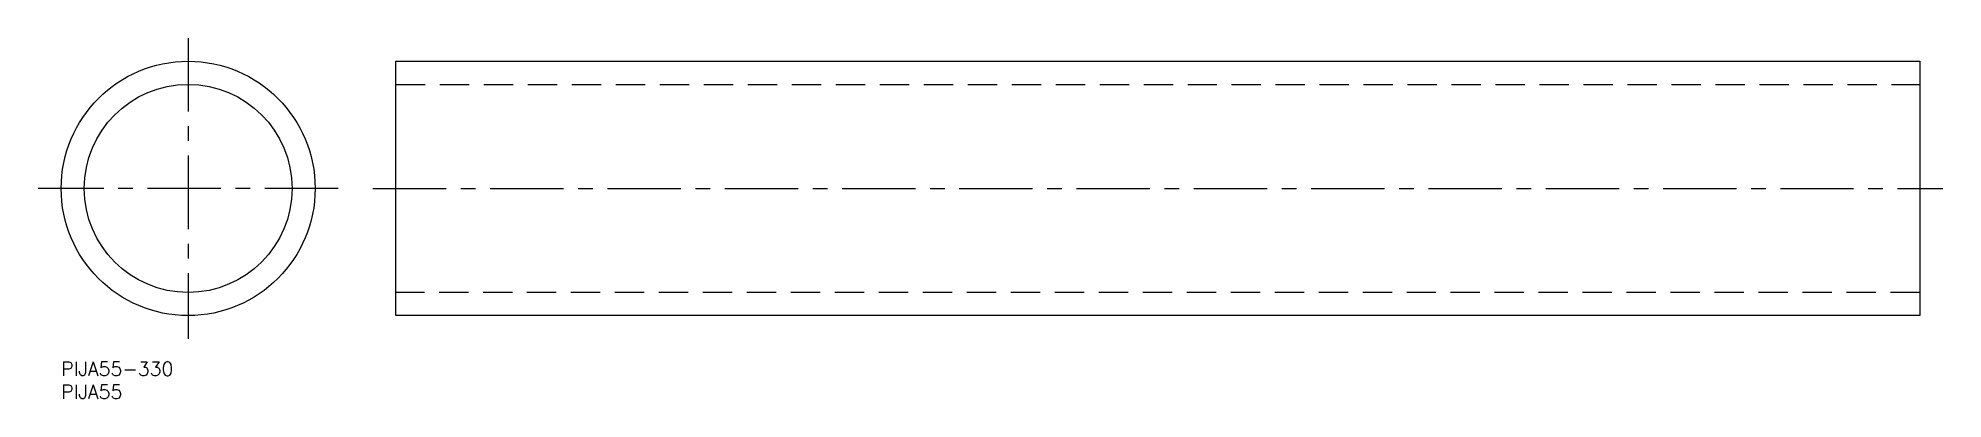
# Model space of a CAD drawing. Extents: x -5 to 408, y -8 to 70.
import ezdxf

# ---------------------------------------------------------------- set-up
doc = ezdxf.new("R2010")
doc.units = 0
doc.header["$LTSCALE"] = 0.5
doc.linetypes.add('CENTER', pattern=[50.8, 31.75, -6.35, 6.35, -6.35])
doc.linetypes.add('DASHED', pattern=[19.05, 12.7, -6.35])
for name, color, linetype in [('MSM_CENTER', 1, 'CENTER'), ('MSM_CONTINUOUS', 7, 'CONTINUOUS'), ('MSM_DASHED', 4, 'DASHED'), ('MSM_PART_NUMBER', 7, 'CONTINUOUS')]:
    doc.layers.add(name, color=color, linetype=linetype)
doc.styles.get("Standard").update_dxf_attribs({"font": 'txt.shx', "height": 3, "bigfont": 'bigfont.shx'})

# ---------------------------------------------------------------- blocks, each defined once
blk = doc.blocks.new('*U9')
at = {"layer": 'MSM_PART_NUMBER'}
blk.add_text('PIJA55-330', height=3, dxfattribs=at).set_placement((0, -3))
blk = doc.blocks.new('*U10')
at = {"layer": 'MSM_PART_NUMBER'}
blk.add_text('PIJA55', height=3, dxfattribs=at).set_placement((0, -8))

msp = doc.modelspace()

# ---------------------------------------------------------------- linework, layer by layer
at = {"layer": 'MSM_CENTER'}
for p, q in [((27.5, 70), (27.5, 5)), ((60, 37.5), (-5, 37.5)), ((67.5, 37.5), (407.5, 37.5))]:
    msp.add_line(p, q, dxfattribs=at)
at = {"layer": 'MSM_CONTINUOUS'}
for p, q in [((72.5, 10), (72.5, 65)), ((72.5, 65), (402.5, 65)), ((402.5, 65), (402.5, 10)), ((402.5, 10), (72.5, 10))]:
    msp.add_line(p, q, dxfattribs=at)
for radius in [27.5, 22.5]:
    msp.add_circle((27.5, 37.5), radius, dxfattribs=at)
at = {"layer": 'MSM_DASHED'}
for p, q in [((72.5, 60), (402.5, 60)), ((402.5, 15), (72.5, 15))]:
    msp.add_line(p, q, dxfattribs=at)

# ---------------------------------------------------------------- block references
at = {"layer": 'MSM_CONTINUOUS'}
for name in ['*U9', '*U10']:
    msp.add_blockref(name, (0, 0), dxfattribs=at)

doc.saveas('drawing.dxf')
